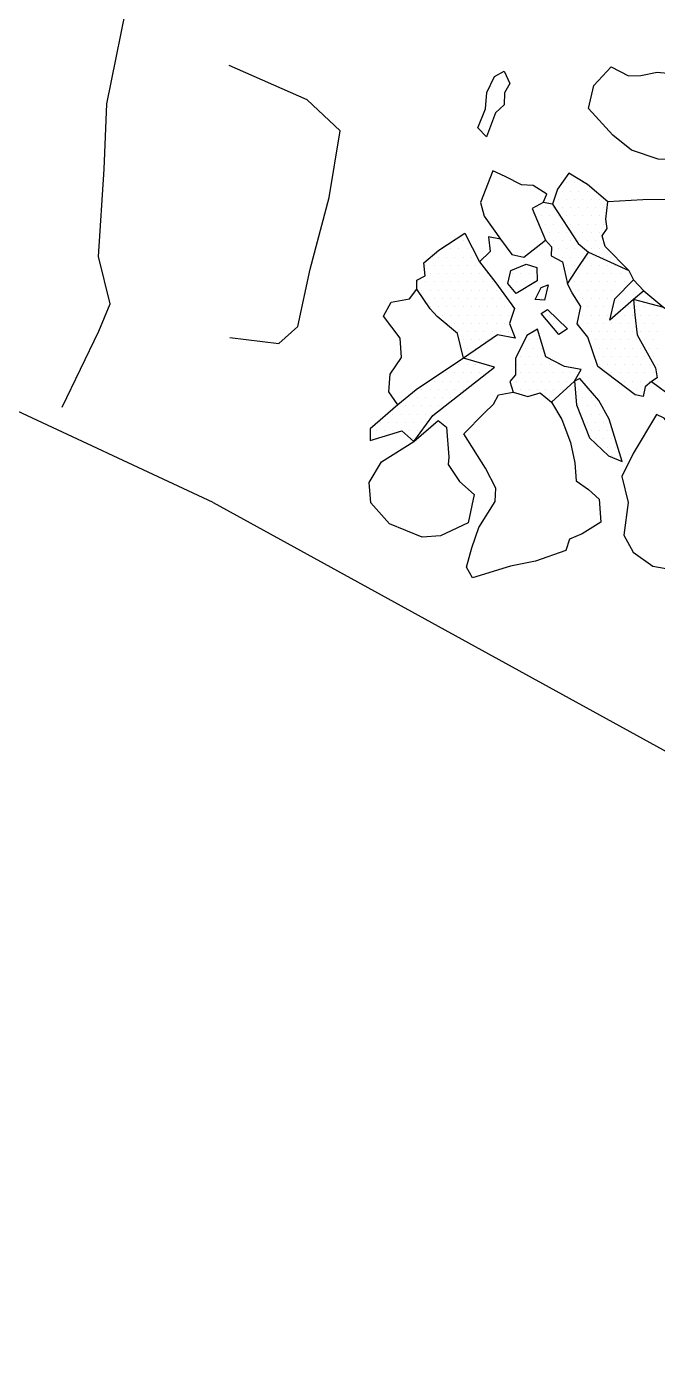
# Model space of a CAD drawing. Header units: metres. Extents: x -15 to -9.6, y -12.24 to -6.59.
# Drawn here: x -12.804 to -11.85, y -12.239 to -10.238 of the extents above; entities that cross this region are included whole.
import ezdxf

# ---------------------------------------------------------------- set-up
doc = ezdxf.new("R2010")
doc.units = ezdxf.units.M
doc.header["$LTSCALE"] = 25
doc.header["$MEASUREMENT"] = 0
doc.linetypes.add('STRICHPUNKTX2', pattern=[2, 1, -0.5, 0, -0.5])
doc.layers.get('0').update_dxf_attribs({"linetype": 'CONTINUOUS'})
for name, color, linetype in [('BEFUND', 1, 'CONTINUOUS'), ('GRABUNGSGRENZE', 3, 'STRICHPUNKTX2'), ('STEINE', 4, 'CONTINUOUS'), ('STEINESCHRAFF', 4, 'CONTINUOUS')]:
    doc.layers.add(name, color=color, linetype=linetype)

# ---------------------------------------------------------------- blocks, each defined once
blk = doc.blocks.new('*X9')
at = {"color": 0}
for p, q in [((-1198.75, -1047.5), (-1198.75, -1047.5)), ((-1198.125, -1046.25), (-1198.125, -1046.25)), ((-1197.5, -1047.5), (-1197.5, -1047.5)), ((-1196.25, -1047.5), (-1196.25, -1047.5)), ((-1200, -1050), (-1200, -1050)), ((-1199.375, -1048.75), (-1199.375, -1048.75)), ((-1198.75, -1050), (-1198.75, -1050)), ((-1198.125, -1048.75), (-1198.125, -1048.75)), ((-1197.5, -1050), (-1197.5, -1050)), ((-1196.875, -1048.75), (-1196.875, -1048.75)), ((-1196.25, -1050), (-1196.25, -1050)), ((-1195.625, -1048.75), (-1195.625, -1048.75)), ((-1195, -1050), (-1195, -1050)), ((-1193.75, -1050), (-1193.75, -1050)), ((-1203.125, -1051.25), (-1203.125, -1051.25)), ((-1201.875, -1051.25), (-1201.875, -1051.25)), ((-1200.625, -1051.25), (-1200.625, -1051.25)), ((-1199.375, -1051.25), (-1199.375, -1051.25)), ((-1198.125, -1051.25), (-1198.125, -1051.25)), ((-1196.875, -1051.25), (-1196.875, -1051.25)), ((-1195.625, -1051.25), (-1195.625, -1051.25)), ((-1194.375, -1051.25), (-1194.375, -1051.25)), ((-1193.125, -1051.25), (-1193.125, -1051.25)), ((-1202.5, -1052.5), (-1202.5, -1052.5)), ((-1201.875, -1053.75), (-1201.875, -1053.75)), ((-1201.25, -1052.5), (-1201.25, -1052.5)), ((-1200.625, -1053.75), (-1200.625, -1053.75)), ((-1200, -1052.5), (-1200, -1052.5)), ((-1199.375, -1053.75), (-1199.375, -1053.75)), ((-1198.75, -1052.5), (-1198.75, -1052.5)), ((-1198.125, -1053.75), (-1198.125, -1053.75)), ((-1197.5, -1052.5), (-1197.5, -1052.5)), ((-1196.875, -1053.75), (-1196.875, -1053.75)), ((-1196.25, -1052.5), (-1196.25, -1052.5)), ((-1195.625, -1053.75), (-1195.625, -1053.75)), ((-1195, -1052.5), (-1195, -1052.5)), ((-1194.375, -1053.75), (-1194.375, -1053.75)), ((-1193.75, -1052.5), (-1193.75, -1052.5)), ((-1193.125, -1053.75), (-1193.125, -1053.75)), ((-1201.25, -1055), (-1201.25, -1055)), ((-1200, -1055), (-1200, -1055)), ((-1198.75, -1055), (-1198.75, -1055)), ((-1197.5, -1055), (-1197.5, -1055)), ((-1196.25, -1055), (-1196.25, -1055)), ((-1195, -1055), (-1195, -1055)), ((-1193.75, -1055), (-1193.75, -1055)), ((-1217.5, -1057.5), (-1217.5, -1057.5)), ((-1216.25, -1057.5), (-1216.25, -1057.5)), ((-1215.625, -1056.25), (-1215.625, -1056.25)), ((-1215, -1057.5), (-1215, -1057.5)), ((-1214.375, -1056.25), (-1214.375, -1056.25)), ((-1213.75, -1057.5), (-1213.75, -1057.5)), ((-1200.625, -1056.25), (-1200.625, -1056.25)), ((-1200, -1057.5), (-1200, -1057.5)), ((-1199.375, -1056.25), (-1199.375, -1056.25)), ((-1198.75, -1057.5), (-1198.75, -1057.5)), ((-1198.125, -1056.25), (-1198.125, -1056.25)), ((-1197.5, -1057.5), (-1197.5, -1057.5)), ((-1196.875, -1056.25), (-1196.875, -1056.25)), ((-1196.25, -1057.5), (-1196.25, -1057.5)), ((-1195.625, -1056.25), (-1195.625, -1056.25)), ((-1195, -1057.5), (-1195, -1057.5)), ((-1194.375, -1056.25), (-1194.375, -1056.25)), ((-1193.75, -1057.5), (-1193.75, -1057.5)), ((-1220, -1060), (-1220, -1060)), ((-1218.75, -1060), (-1218.75, -1060)), ((-1218.125, -1058.75), (-1218.125, -1058.75)), ((-1217.5, -1060), (-1217.5, -1060)), ((-1216.875, -1058.75), (-1216.875, -1058.75)), ((-1216.25, -1060), (-1216.25, -1060)), ((-1215.625, -1058.75), (-1215.625, -1058.75)), ((-1215, -1060), (-1215, -1060)), ((-1214.375, -1058.75), (-1214.375, -1058.75)), ((-1213.75, -1060), (-1213.75, -1060)), ((-1213.125, -1058.75), (-1213.125, -1058.75)), ((-1212.5, -1060), (-1212.5, -1060)), ((-1205, -1060), (-1205, -1060)), ((-1200.625, -1058.75), (-1200.625, -1058.75)), ((-1199.375, -1058.75), (-1199.375, -1058.75)), ((-1198.75, -1060), (-1198.75, -1060)), ((-1198.125, -1058.75), (-1198.125, -1058.75)), ((-1197.5, -1060), (-1197.5, -1060)), ((-1196.875, -1058.75), (-1196.875, -1058.75)), ((-1196.25, -1060), (-1196.25, -1060)), ((-1195.625, -1058.75), (-1195.625, -1058.75)), ((-1195, -1060), (-1195, -1060)), ((-1194.375, -1058.75), (-1194.375, -1058.75)), ((-1193.75, -1060), (-1193.75, -1060)), ((-1193.125, -1058.75), (-1193.125, -1058.75)), ((-1192.5, -1060), (-1192.5, -1060)), ((-1191.875, -1058.75), (-1191.875, -1058.75)), ((-1191.25, -1060), (-1191.25, -1060)), ((-1219.375, -1061.25), (-1219.375, -1061.25)), ((-1218.125, -1061.25), (-1218.125, -1061.25)), ((-1216.875, -1061.25), (-1216.875, -1061.25)), ((-1215.625, -1061.25), (-1215.625, -1061.25)), ((-1214.375, -1061.25), (-1214.375, -1061.25)), ((-1213.125, -1061.25), (-1213.125, -1061.25)), ((-1211.875, -1061.25), (-1211.875, -1061.25)), ((-1210.625, -1061.25), (-1210.625, -1061.25)), ((-1206.875, -1061.25), (-1206.875, -1061.25)), ((-1205.625, -1061.25), (-1205.625, -1061.25)), ((-1204.375, -1061.25), (-1204.375, -1061.25)), ((-1198.125, -1061.25), (-1198.125, -1061.25)), ((-1196.875, -1061.25), (-1196.875, -1061.25)), ((-1195.625, -1061.25), (-1195.625, -1061.25)), ((-1194.375, -1061.25), (-1194.375, -1061.25)), ((-1193.125, -1061.25), (-1193.125, -1061.25)), ((-1191.875, -1061.25), (-1191.875, -1061.25)), ((-1190.625, -1061.25), (-1190.625, -1061.25)), ((-1189.375, -1061.25), (-1189.375, -1061.25)), ((-1221.25, -1062.5), (-1221.25, -1062.5)), ((-1220.625, -1063.75), (-1220.625, -1063.75)), ((-1220, -1062.5), (-1220, -1062.5)), ((-1219.375, -1063.75), (-1219.375, -1063.75)), ((-1218.75, -1062.5), (-1218.75, -1062.5)), ((-1218.125, -1063.75), (-1218.125, -1063.75)), ((-1217.5, -1062.5), (-1217.5, -1062.5)), ((-1216.875, -1063.75), (-1216.875, -1063.75)), ((-1216.25, -1062.5), (-1216.25, -1062.5)), ((-1215.625, -1063.75), (-1215.625, -1063.75)), ((-1215, -1062.5), (-1215, -1062.5)), ((-1214.375, -1063.75), (-1214.375, -1063.75)), ((-1213.75, -1062.5), (-1213.75, -1062.5)), ((-1213.125, -1063.75), (-1213.125, -1063.75)), ((-1212.5, -1062.5), (-1212.5, -1062.5)), ((-1211.875, -1063.75), (-1211.875, -1063.75)), ((-1211.25, -1062.5), (-1211.25, -1062.5)), ((-1210.625, -1063.75), (-1210.625, -1063.75)), ((-1210, -1062.5), (-1210, -1062.5)), ((-1209.375, -1063.75), (-1209.375, -1063.75)), ((-1207.5, -1062.5), (-1207.5, -1062.5)), ((-1206.25, -1062.5), (-1206.25, -1062.5)), ((-1205.625, -1063.75), (-1205.625, -1063.75)), ((-1205, -1062.5), (-1205, -1062.5)), ((-1203.75, -1062.5), (-1203.75, -1062.5)), ((-1201.875, -1063.75), (-1201.875, -1063.75)), ((-1197.5, -1062.5), (-1197.5, -1062.5)), ((-1196.875, -1063.75), (-1196.875, -1063.75)), ((-1196.25, -1062.5), (-1196.25, -1062.5)), ((-1195.625, -1063.75), (-1195.625, -1063.75)), ((-1195, -1062.5), (-1195, -1062.5)), ((-1194.375, -1063.75), (-1194.375, -1063.75)), ((-1193.75, -1062.5), (-1193.75, -1062.5)), ((-1193.125, -1063.75), (-1193.125, -1063.75)), ((-1192.5, -1062.5), (-1192.5, -1062.5)), ((-1191.875, -1063.75), (-1191.875, -1063.75)), ((-1191.25, -1062.5), (-1191.25, -1062.5)), ((-1190.625, -1063.75), (-1190.625, -1063.75)), ((-1190, -1062.5), (-1190, -1062.5)), ((-1220, -1065), (-1220, -1065)), ((-1218.75, -1065), (-1218.75, -1065)), ((-1217.5, -1065), (-1217.5, -1065)), ((-1216.25, -1065), (-1216.25, -1065)), ((-1215, -1065), (-1215, -1065)), ((-1213.75, -1065), (-1213.75, -1065)), ((-1212.5, -1065), (-1212.5, -1065)), ((-1211.25, -1065), (-1211.25, -1065)), ((-1210, -1065), (-1210, -1065)), ((-1208.75, -1065), (-1208.75, -1065)), ((-1202.5, -1065), (-1202.5, -1065)), ((-1196.25, -1065), (-1196.25, -1065)), ((-1195, -1065), (-1195, -1065)), ((-1193.75, -1065), (-1193.75, -1065)), ((-1192.5, -1065), (-1192.5, -1065)), ((-1219.375, -1066.25), (-1219.375, -1066.25)), ((-1218.125, -1066.25), (-1218.125, -1066.25)), ((-1217.5, -1067.5), (-1217.5, -1067.5)), ((-1216.875, -1066.25), (-1216.875, -1066.25)), ((-1216.25, -1067.5), (-1216.25, -1067.5)), ((-1215.625, -1066.25), (-1215.625, -1066.25)), ((-1215, -1067.5), (-1215, -1067.5)), ((-1214.375, -1066.25), (-1214.375, -1066.25)), ((-1213.75, -1067.5), (-1213.75, -1067.5)), ((-1213.125, -1066.25), (-1213.125, -1066.25)), ((-1212.5, -1067.5), (-1212.5, -1067.5)), ((-1211.875, -1066.25), (-1211.875, -1066.25)), ((-1211.25, -1067.5), (-1211.25, -1067.5)), ((-1210.625, -1066.25), (-1210.625, -1066.25)), ((-1210, -1067.5), (-1210, -1067.5)), ((-1209.375, -1066.25), (-1209.375, -1066.25)), ((-1208.75, -1067.5), (-1208.75, -1067.5)), ((-1208.125, -1066.25), (-1208.125, -1066.25)), ((-1207.5, -1067.5), (-1207.5, -1067.5)), ((-1206.875, -1066.25), (-1206.875, -1066.25)), ((-1201.25, -1067.5), (-1201.25, -1067.5)), ((-1196.25, -1067.5), (-1196.25, -1067.5)), ((-1195.625, -1066.25), (-1195.625, -1066.25)), ((-1195, -1067.5), (-1195, -1067.5)), ((-1194.375, -1066.25), (-1194.375, -1066.25)), ((-1193.75, -1067.5), (-1193.75, -1067.5)), ((-1193.125, -1066.25), (-1193.125, -1066.25)), ((-1192.5, -1067.5), (-1192.5, -1067.5)), ((-1191.875, -1066.25), (-1191.875, -1066.25)), ((-1191.25, -1067.5), (-1191.25, -1067.5)), ((-1190, -1067.5), (-1190, -1067.5)), ((-1189.375, -1066.25), (-1189.375, -1066.25)), ((-1188.75, -1067.5), (-1188.75, -1067.5)), ((-1188.125, -1066.25), (-1188.125, -1066.25)), ((-1187.5, -1067.5), (-1187.5, -1067.5)), ((-1186.875, -1066.25), (-1186.875, -1066.25)), ((-1186.25, -1067.5), (-1186.25, -1067.5)), ((-1185.625, -1066.25), (-1185.625, -1066.25)), ((-1185, -1067.5), (-1185, -1067.5)), ((-1216.875, -1068.75), (-1216.875, -1068.75)), ((-1215.625, -1068.75), (-1215.625, -1068.75)), ((-1215, -1070), (-1215, -1070)), ((-1214.375, -1068.75), (-1214.375, -1068.75)), ((-1213.75, -1070), (-1213.75, -1070)), ((-1213.125, -1068.75), (-1213.125, -1068.75)), ((-1212.5, -1070), (-1212.5, -1070)), ((-1211.875, -1068.75), (-1211.875, -1068.75)), ((-1211.25, -1070), (-1211.25, -1070)), ((-1210.625, -1068.75), (-1210.625, -1068.75)), ((-1210, -1070), (-1210, -1070)), ((-1209.375, -1068.75), (-1209.375, -1068.75)), ((-1208.75, -1070), (-1208.75, -1070)), ((-1208.125, -1068.75), (-1208.125, -1068.75)), ((-1207.5, -1070), (-1207.5, -1070)), ((-1200.625, -1068.75), (-1200.625, -1068.75)), ((-1200, -1070), (-1200, -1070)), ((-1196.875, -1068.75), (-1196.875, -1068.75)), ((-1195.625, -1068.75), (-1195.625, -1068.75)), ((-1195, -1070), (-1195, -1070)), ((-1194.375, -1068.75), (-1194.375, -1068.75)), ((-1193.75, -1070), (-1193.75, -1070)), ((-1193.125, -1068.75), (-1193.125, -1068.75)), ((-1192.5, -1070), (-1192.5, -1070)), ((-1191.875, -1068.75), (-1191.875, -1068.75)), ((-1191.25, -1070), (-1191.25, -1070)), ((-1190.625, -1068.75), (-1190.625, -1068.75)), ((-1190, -1070), (-1190, -1070)), ((-1189.375, -1068.75), (-1189.375, -1068.75)), ((-1188.75, -1070), (-1188.75, -1070)), ((-1188.125, -1068.75), (-1188.125, -1068.75)), ((-1187.5, -1070), (-1187.5, -1070)), ((-1186.875, -1068.75), (-1186.875, -1068.75)), ((-1186.25, -1070), (-1186.25, -1070)), ((-1185.625, -1068.75), (-1185.625, -1068.75)), ((-1185, -1070), (-1185, -1070)), ((-1214.375, -1071.25), (-1214.375, -1071.25)), ((-1213.125, -1071.25), (-1213.125, -1071.25)), ((-1211.875, -1071.25), (-1211.875, -1071.25)), ((-1210.625, -1071.25), (-1210.625, -1071.25)), ((-1204.375, -1071.25), (-1204.375, -1071.25)), ((-1203.125, -1071.25), (-1203.125, -1071.25)), ((-1194.375, -1071.25), (-1194.375, -1071.25)), ((-1193.125, -1071.25), (-1193.125, -1071.25)), ((-1191.875, -1071.25), (-1191.875, -1071.25)), ((-1190.625, -1071.25), (-1190.625, -1071.25)), ((-1189.375, -1071.25), (-1189.375, -1071.25)), ((-1188.125, -1071.25), (-1188.125, -1071.25)), ((-1186.875, -1071.25), (-1186.875, -1071.25)), ((-1185.625, -1071.25), (-1185.625, -1071.25)), ((-1214.375, -1073.75), (-1214.375, -1073.75)), ((-1213.75, -1072.5), (-1213.75, -1072.5)), ((-1212.5, -1072.5), (-1212.5, -1072.5)), ((-1205.625, -1073.75), (-1205.625, -1073.75)), ((-1205, -1072.5), (-1205, -1072.5)), ((-1204.375, -1073.75), (-1204.375, -1073.75)), ((-1203.75, -1072.5), (-1203.75, -1072.5)), ((-1203.125, -1073.75), (-1203.125, -1073.75)), ((-1202.5, -1072.5), (-1202.5, -1072.5)), ((-1194.375, -1073.75), (-1194.375, -1073.75)), ((-1193.75, -1072.5), (-1193.75, -1072.5)), ((-1193.125, -1073.75), (-1193.125, -1073.75)), ((-1192.5, -1072.5), (-1192.5, -1072.5)), ((-1191.875, -1073.75), (-1191.875, -1073.75)), ((-1191.25, -1072.5), (-1191.25, -1072.5)), ((-1190.625, -1073.75), (-1190.625, -1073.75)), ((-1190, -1072.5), (-1190, -1072.5)), ((-1189.375, -1073.75), (-1189.375, -1073.75)), ((-1188.75, -1072.5), (-1188.75, -1072.5)), ((-1188.125, -1073.75), (-1188.125, -1073.75)), ((-1187.5, -1072.5), (-1187.5, -1072.5)), ((-1186.875, -1073.75), (-1186.875, -1073.75)), ((-1186.25, -1072.5), (-1186.25, -1072.5)), ((-1185.625, -1073.75), (-1185.625, -1073.75)), ((-1185, -1072.5), (-1185, -1072.5)), ((-1215, -1075), (-1215, -1075)), ((-1213.75, -1075), (-1213.75, -1075)), ((-1212.5, -1075), (-1212.5, -1075)), ((-1211.25, -1075), (-1211.25, -1075)), ((-1206.25, -1075), (-1206.25, -1075)), ((-1205, -1075), (-1205, -1075)), ((-1203.75, -1075), (-1203.75, -1075)), ((-1202.5, -1075), (-1202.5, -1075)), ((-1201.25, -1075), (-1201.25, -1075)), ((-1200, -1075), (-1200, -1075)), ((-1193.75, -1075), (-1193.75, -1075)), ((-1192.5, -1075), (-1192.5, -1075)), ((-1191.25, -1075), (-1191.25, -1075)), ((-1190, -1075), (-1190, -1075)), ((-1188.75, -1075), (-1188.75, -1075)), ((-1187.5, -1075), (-1187.5, -1075)), ((-1186.25, -1075), (-1186.25, -1075)), ((-1185, -1075), (-1185, -1075)), ((-1218.75, -1077.5), (-1218.75, -1077.5)), ((-1217.5, -1077.5), (-1217.5, -1077.5)), ((-1216.875, -1076.25), (-1216.875, -1076.25)), ((-1216.25, -1077.5), (-1216.25, -1077.5)), ((-1215.625, -1076.25), (-1215.625, -1076.25)), ((-1215, -1077.5), (-1215, -1077.5)), ((-1214.375, -1076.25), (-1214.375, -1076.25)), ((-1213.75, -1077.5), (-1213.75, -1077.5)), ((-1213.125, -1076.25), (-1213.125, -1076.25)), ((-1212.5, -1077.5), (-1212.5, -1077.5)), ((-1211.875, -1076.25), (-1211.875, -1076.25)), ((-1206.25, -1077.5), (-1206.25, -1077.5)), ((-1205.625, -1076.25), (-1205.625, -1076.25)), ((-1205, -1077.5), (-1205, -1077.5)), ((-1204.375, -1076.25), (-1204.375, -1076.25)), ((-1203.75, -1077.5), (-1203.75, -1077.5)), ((-1203.125, -1076.25), (-1203.125, -1076.25)), ((-1202.5, -1077.5), (-1202.5, -1077.5)), ((-1201.875, -1076.25), (-1201.875, -1076.25)), ((-1201.25, -1077.5), (-1201.25, -1077.5)), ((-1200.625, -1076.25), (-1200.625, -1076.25)), ((-1200, -1077.5), (-1200, -1077.5)), ((-1199.375, -1076.25), (-1199.375, -1076.25)), ((-1198.75, -1077.5), (-1198.75, -1077.5)), ((-1198.125, -1076.25), (-1198.125, -1076.25)), ((-1196.875, -1076.25), (-1196.875, -1076.25)), ((-1191.875, -1076.25), (-1191.875, -1076.25)), ((-1190.625, -1076.25), (-1190.625, -1076.25)), ((-1190, -1077.5), (-1190, -1077.5)), ((-1189.375, -1076.25), (-1189.375, -1076.25)), ((-1188.75, -1077.5), (-1188.75, -1077.5)), ((-1188.125, -1076.25), (-1188.125, -1076.25)), ((-1187.5, -1077.5), (-1187.5, -1077.5)), ((-1186.875, -1076.25), (-1186.875, -1076.25)), ((-1186.25, -1077.5), (-1186.25, -1077.5)), ((-1185.625, -1076.25), (-1185.625, -1076.25)), ((-1185, -1077.5), (-1185, -1077.5)), ((-1222.5, -1080), (-1222.5, -1080)), ((-1221.25, -1080), (-1221.25, -1080)), ((-1220.625, -1078.75), (-1220.625, -1078.75)), ((-1220, -1080), (-1220, -1080)), ((-1219.375, -1078.75), (-1219.375, -1078.75)), ((-1218.75, -1080), (-1218.75, -1080)), ((-1218.125, -1078.75), (-1218.125, -1078.75)), ((-1217.5, -1080), (-1217.5, -1080)), ((-1216.875, -1078.75), (-1216.875, -1078.75)), ((-1216.25, -1080), (-1216.25, -1080)), ((-1215.625, -1078.75), (-1215.625, -1078.75)), ((-1214.375, -1078.75), (-1214.375, -1078.75)), ((-1206.875, -1078.75), (-1206.875, -1078.75)), ((-1205.625, -1078.75), (-1205.625, -1078.75)), ((-1204.375, -1078.75), (-1204.375, -1078.75)), ((-1203.125, -1078.75), (-1203.125, -1078.75)), ((-1201.875, -1078.75), (-1201.875, -1078.75)), ((-1201.25, -1080), (-1201.25, -1080)), ((-1200.625, -1078.75), (-1200.625, -1078.75)), ((-1199.375, -1078.75), (-1199.375, -1078.75)), ((-1196.875, -1078.75), (-1196.875, -1078.75)), ((-1196.25, -1080), (-1196.25, -1080)), ((-1195.625, -1078.75), (-1195.625, -1078.75)), ((-1195, -1080), (-1195, -1080)), ((-1189.375, -1078.75), (-1189.375, -1078.75)), ((-1188.125, -1078.75), (-1188.125, -1078.75)), ((-1224.375, -1081.25), (-1224.375, -1081.25)), ((-1223.125, -1081.25), (-1223.125, -1081.25)), ((-1221.875, -1081.25), (-1221.875, -1081.25)), ((-1220.625, -1081.25), (-1220.625, -1081.25)), ((-1219.375, -1081.25), (-1219.375, -1081.25)), ((-1218.125, -1081.25), (-1218.125, -1081.25)), ((-1196.875, -1081.25), (-1196.875, -1081.25)), ((-1195.625, -1081.25), (-1195.625, -1081.25)), ((-1194.375, -1081.25), (-1194.375, -1081.25)), ((-1226.875, -1083.75), (-1226.875, -1083.75)), ((-1225.625, -1083.75), (-1225.625, -1083.75)), ((-1225, -1082.5), (-1225, -1082.5)), ((-1224.375, -1083.75), (-1224.375, -1083.75)), ((-1223.75, -1082.5), (-1223.75, -1082.5)), ((-1223.125, -1083.75), (-1223.125, -1083.75)), ((-1222.5, -1082.5), (-1222.5, -1082.5)), ((-1221.875, -1083.75), (-1221.875, -1083.75)), ((-1221.25, -1082.5), (-1221.25, -1082.5)), ((-1220.625, -1083.75), (-1220.625, -1083.75)), ((-1220, -1082.5), (-1220, -1082.5)), ((-1218.75, -1082.5), (-1218.75, -1082.5)), ((-1196.25, -1082.5), (-1196.25, -1082.5)), ((-1195.625, -1083.75), (-1195.625, -1083.75)), ((-1195, -1082.5), (-1195, -1082.5)), ((-1194.375, -1083.75), (-1194.375, -1083.75)), ((-1193.75, -1082.5), (-1193.75, -1082.5)), ((-1193.125, -1083.75), (-1193.125, -1083.75)), ((-1227.5, -1085), (-1227.5, -1085)), ((-1226.25, -1085), (-1226.25, -1085)), ((-1225, -1085), (-1225, -1085)), ((-1223.75, -1085), (-1223.75, -1085)), ((-1222.5, -1085), (-1222.5, -1085)), ((-1221.25, -1085), (-1221.25, -1085)), ((-1195, -1085), (-1195, -1085)), ((-1193.75, -1085), (-1193.75, -1085)), ((-1192.5, -1085), (-1192.5, -1085)), ((-1228.125, -1086.25), (-1228.125, -1086.25)), ((-1221.875, -1086.25), (-1221.875, -1086.25)), ((-1194.375, -1086.25), (-1194.375, -1086.25)), ((-1193.75, -1087.5), (-1193.75, -1087.5)), ((-1193.125, -1086.25), (-1193.125, -1086.25)), ((-1192.5, -1087.5), (-1192.5, -1087.5)), ((-1191.875, -1086.25), (-1191.875, -1086.25)), ((-1191.25, -1087.5), (-1191.25, -1087.5)), ((-1191.875, -1088.75), (-1191.875, -1088.75)), ((-1190.625, -1088.75), (-1190.625, -1088.75))]:
    blk.add_line(p, q, dxfattribs=at)

msp = doc.modelspace()

# ---------------------------------------------------------------- linework, layer by layer
at = {"layer": 'BEFUND'}
for points in [[(-12.7503, -10.8143), (-12.6946, -10.6994), (-12.6777, -10.6582), (-12.6954, -10.5864), (-12.6869, -10.4545), (-12.6827, -10.3553), (-12.6471, -10.1782), (-12.567, -10.0567), (-12.5021, -9.9478)], [(-12.4967, -10.7089), (-12.4225, -10.7181), (-12.3936, -10.6922), (-12.3752, -10.6054), (-12.3462, -10.4972), (-12.3298, -10.3962), (-12.3796, -10.3494), (-12.4974, -10.2975)]]:
    msp.add_lwpolyline(points, dxfattribs=at)
at = {"layer": 'GRABUNGSGRENZE', "flags": 128}
for points in [[(-12.522, -10.9584), (-15, -9.805), (-14.9377, -6.5906), (-12.4642, -7.8271)], [(-12.522, -10.9584), (-11.4157, -11.567), (-10.9786, -11.7989), (-10.4202, -11.9913), (-10.2622, -12.0143), (-9.9638, -12.1867), (-9.6937, -12.2387), (-9.6928, -10.5751), (-9.6444, -10.3694), (-9.6594, -10.1302), (-9.6735, -10.0073), (-9.6195, -9.7905), (-9.6035, -9.4889), (-9.615, -9.2954), (-12.4642, -7.8271)]]:
    msp.add_lwpolyline(points, dxfattribs=at)
at = {"layer": 'STEINE'}
for points in [[(-11.7438, -10.3982), (-11.7601, -10.4312), (-11.7799, -10.4413), (-11.8485, -10.4392), (-11.8891, -10.4255), (-11.917, -10.4031), (-11.954, -10.3624), (-11.9459, -10.3279), (-11.9199, -10.2995), (-11.8935, -10.3132), (-11.8748, -10.3127), (-11.8499, -10.3077), (-11.824, -10.3102), (-11.7986, -10.3006), (-11.7732, -10.3169), (-11.7585, -10.353), (-11.7621, -10.3915), (-11.7438, -10.3982)], [(-12.1099, -10.3628), (-12.1079, -10.3384), (-12.0962, -10.3141), (-12.0814, -10.306), (-12.0728, -10.3248), (-12.081, -10.339), (-12.0815, -10.3568), (-12.0947, -10.3689), (-12.1084, -10.4055), (-12.1216, -10.3918), (-12.1099, -10.3628)], [(-12.0227, -10.5046), (-12.0171, -10.4919), (-12.0379, -10.4792), (-12.0552, -10.4781), (-12.08, -10.4654), (-12.0988, -10.4568), (-12.1172, -10.5045), (-12.1121, -10.5253), (-12.0872, -10.5604), (-12.07, -10.5833), (-12.0517, -10.5873), (-12.0192, -10.5615)], [(-11.8928, -10.6078), (-11.9288, -10.5712), (-11.9334, -10.5554), (-11.9257, -10.5443), (-11.9278, -10.5301), (-11.9247, -10.5036), (-11.9556, -10.4777), (-11.9836, -10.4604), (-12.0008, -10.4848), (-12.0085, -10.5071), (-11.9699, -10.5666), (-11.9542, -10.5798)], [(-11.84, -10.6637), (-11.8055, -10.6861), (-11.8019, -10.6657), (-11.7928, -10.6607), (-11.7877, -10.6251), (-11.7897, -10.5962), (-11.777, -10.5891), (-11.7668, -10.5947), (-11.75, -10.5754), (-11.7708, -10.5282), (-11.7926, -10.5099), (-11.8226, -10.5002), (-11.8719, -10.5006), (-11.9247, -10.5036)], [(-12.0085, -10.5071), (-12.0227, -10.5046), (-12.039, -10.5137), (-12.0192, -10.5615), (-12.0101, -10.5716), (-12.0106, -10.5853), (-11.9933, -10.5945), (-11.9857, -10.628)], [(-12.1432, -10.7401), (-12.1524, -10.703), (-12.1828, -10.6771), (-12.1935, -10.6654), (-12.2138, -10.636), (-12.2137, -10.6222), (-12.201, -10.6157), (-12.2031, -10.5958), (-12.1802, -10.5771), (-12.1411, -10.5512), (-12.1188, -10.5944), (-12.0944, -10.6264), (-12.066, -10.665), (-12.0736, -10.6879), (-12.065, -10.7102), (-12.0919, -10.7051), (-12.1432, -10.7401)], [(-12.0872, -10.5604), (-12.1055, -10.5568), (-12.103, -10.5787), (-12.1188, -10.5944)], [(-11.84, -10.6637), (-11.8857, -10.6515), (-11.8837, -10.6748), (-11.8802, -10.7048), (-11.8528, -10.7551), (-11.8502, -10.7698), (-11.8589, -10.7754), (-11.8685, -10.7835), (-11.8711, -10.7982), (-11.8833, -10.7957), (-11.9401, -10.753), (-11.9548, -10.7083), (-11.971, -10.6885), (-11.9654, -10.6621), (-11.9786, -10.6412), (-11.9857, -10.628), (-11.9725, -10.6077), (-11.9542, -10.5798), (-11.8928, -10.6078), (-11.8857, -10.6215), (-11.8705, -10.6383), (-11.84, -10.6637)], [(-12.0634, -10.6422), (-12.0761, -10.6274), (-12.0715, -10.6076), (-12.0482, -10.598), (-12.0324, -10.6031), (-12.0319, -10.6234), (-12.0634, -10.6422)], [(-11.8705, -10.6383), (-11.8857, -10.6515), (-11.9218, -10.6829), (-11.9141, -10.6504), (-11.8857, -10.6215)], [(-12.2423, -10.8111), (-12.256, -10.7913), (-12.254, -10.7644), (-12.2367, -10.739), (-12.2387, -10.7101), (-12.2641, -10.6765), (-12.2524, -10.6557), (-12.2249, -10.6507), (-12.2138, -10.636)], [(-12.0345, -10.6513), (-12.0258, -10.6331), (-12.0152, -10.6295), (-12.0208, -10.6524), (-12.0345, -10.6513)], [(-12.0254, -10.6727), (-12.0162, -10.6666), (-11.9858, -10.6961), (-11.999, -10.7047), (-12.0254, -10.6727)], [(-12.0102, -10.8068), (-11.9752, -10.7753), (-11.965, -10.7575), (-11.9904, -10.7529), (-12.0188, -10.7382), (-12.031, -10.6965), (-12.0472, -10.7062), (-12.0645, -10.7407), (-12.0646, -10.7656), (-12.0732, -10.7757), (-12.0681, -10.7915)], [(-12.2185, -10.8665), (-12.1895, -10.8269), (-12.096, -10.7539), (-12.1432, -10.7401), (-12.2149, -10.7883), (-12.2423, -10.8111), (-12.2845, -10.8472), (-12.2845, -10.8649), (-12.2363, -10.8502), (-12.2185, -10.8665)], [(-11.9752, -10.7753), (-11.9722, -10.8109), (-11.9524, -10.8606), (-11.924, -10.8881), (-11.9032, -10.8967), (-11.9229, -10.8327), (-11.9386, -10.8043), (-11.9671, -10.7712), (-11.9752, -10.7753)], [(-11.8589, -10.7754), (-11.8259, -10.7998)], [(-12.0681, -10.7915), (-12.0458, -10.7981), (-12.027, -10.7925), (-12.0102, -10.8068), (-11.9945, -10.8332), (-11.9814, -10.8677), (-11.9748, -10.8987), (-11.9728, -10.9261), (-11.954, -10.9388), (-11.9377, -10.9536), (-11.9352, -10.9886), (-11.9637, -11.0059), (-11.983, -11.014), (-11.9881, -11.0312), (-12.0343, -11.0475), (-12.0719, -11.055), (-12.1293, -11.0728), (-12.1384, -11.0565), (-12.1303, -11.0271), (-12.1201, -10.9966), (-12.0952, -10.957), (-12.0942, -10.9372), (-12.1099, -10.9067), (-12.1428, -10.8549), (-12.1118, -10.8234), (-12.0976, -10.8097), (-12.09, -10.7955), (-12.0681, -10.7915)], [(-12.1662, -10.9011), (-12.149, -10.927), (-12.1272, -10.9463), (-12.1363, -10.9895), (-12.178, -11.0092), (-12.2059, -11.0113), (-12.2552, -10.9909), (-12.2831, -10.9589), (-12.2856, -10.9284), (-12.2673, -10.8969), (-12.2185, -10.8665), (-12.1814, -10.8345), (-12.1687, -10.8447), (-12.1652, -10.8899), (-12.1662, -10.9011)], [(-11.7784, -11.0761), (-11.7428, -11.0375), (-11.722, -11.0127), (-11.7336, -10.9609), (-11.7579, -10.9019), (-11.762, -10.8796), (-11.7894, -10.8592), (-11.8264, -10.848), (-11.8396, -10.8308), (-11.8513, -10.8257), (-11.8864, -10.8846), (-11.9037, -10.9191), (-11.8941, -10.9587), (-11.9007, -11.008), (-11.8865, -11.0339), (-11.8566, -11.0552), (-11.8226, -11.0608), (-11.7784, -11.0761)]]:
    msp.add_lwpolyline(points, dxfattribs=at)

# ---------------------------------------------------------------- block references
at = {"layer": 'STEINESCHRAFF', "xscale": 0.01, "yscale": 0.01, "zscale": 0.01}
msp.add_blockref('*X9', (0, 0), dxfattribs=at)

doc.saveas('drawing.dxf')
